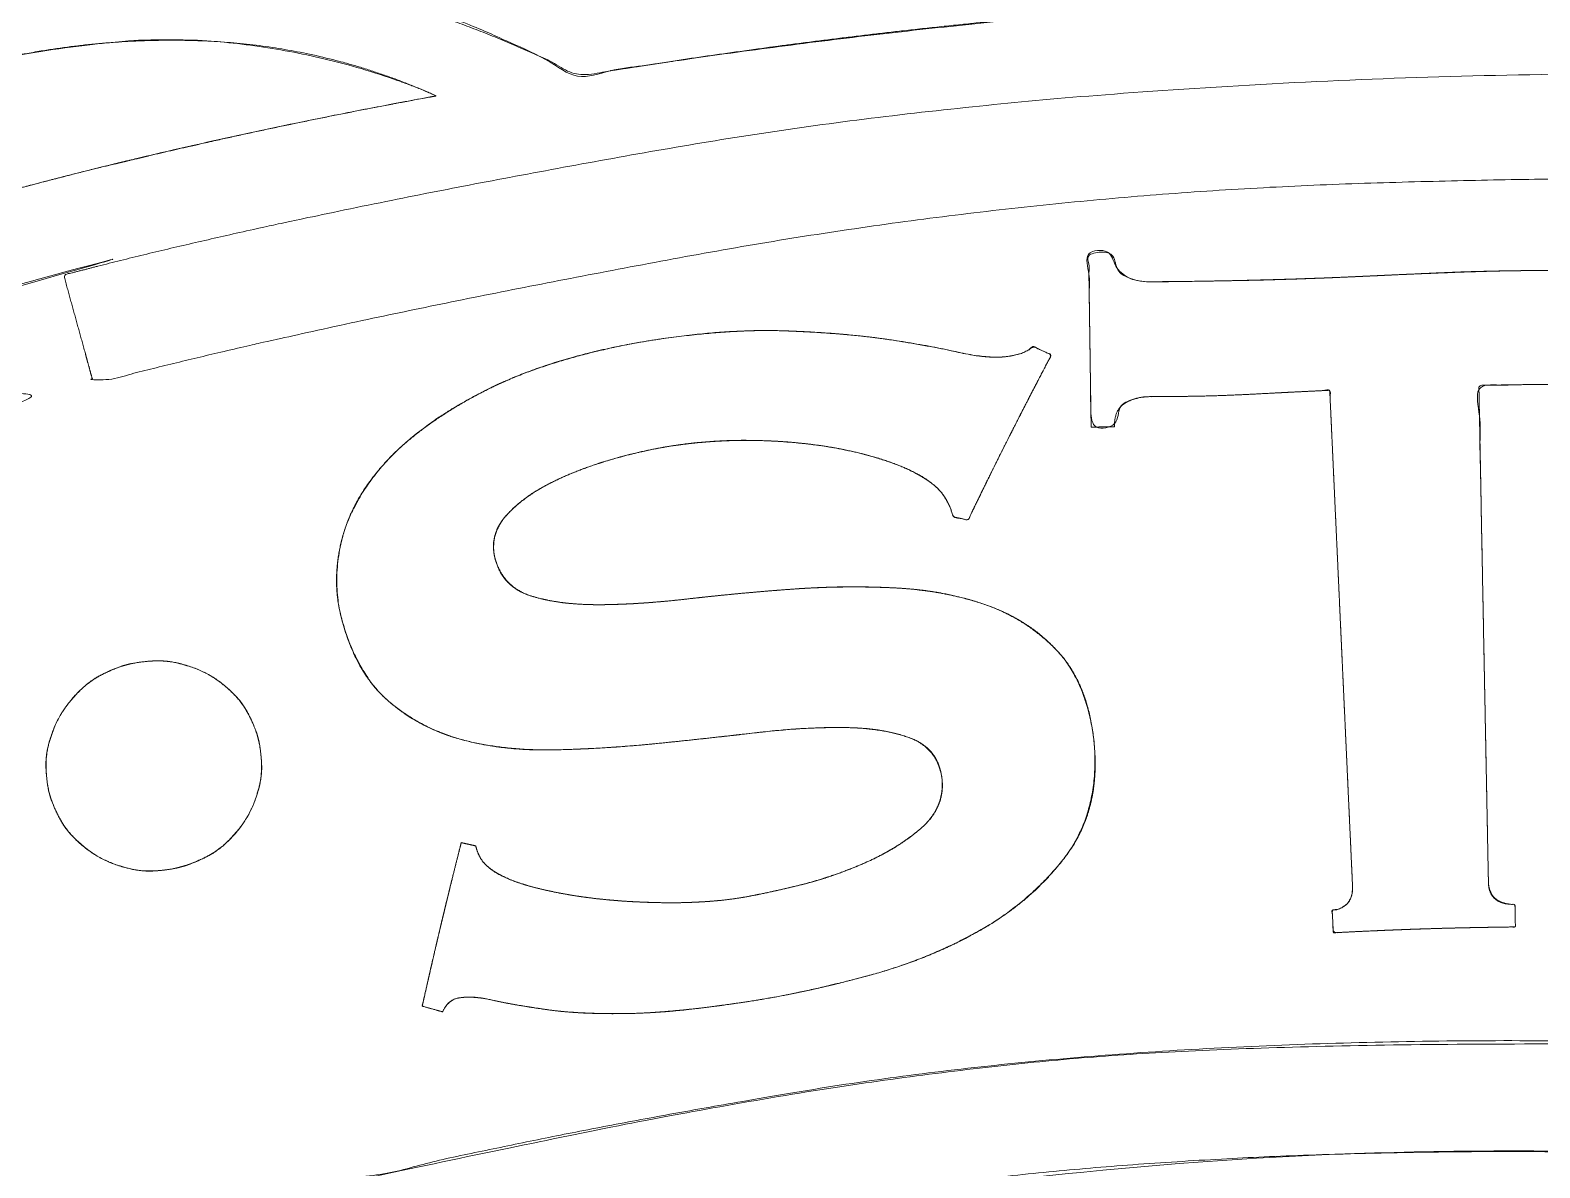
# Model space of a CAD drawing. Header units: millimetres. Extents: x -159872 to 386485, y -250577 to 158966.
# Drawn here: x 239517 to 240020, y -11940 to -11560 of the extents above; entities that cross this region are included whole.
import ezdxf

# ---------------------------------------------------------------- set-up
doc = ezdxf.new("R2010")
doc.units = ezdxf.units.MM
doc.layers.add('Layer 1', color=7, linetype='Continuous', lineweight=25)
doc.layers.add('LDS-elevation', color=7, linetype='Continuous', lineweight=9)

# ---------------------------------------------------------------- blocks, each defined once
blk = doc.blocks.new('Group-233')
at = {"layer": 'Layer 1', "color": 250, "linetype": 'Continuous', "lineweight": 5, "transparency": 33554687}
for points, knots in [([(178934.55, 24914.55), (178978.46, 24905.49), (179018.34, 24886.32), (179022.19, 24884.17), (179026.05, 24882.02), (179030.92, 24882.83), (179035.79, 24883.64), (179143.21, 24900.49), (179251.62, 24907.02), (179256.55, 24907.27), (179261.47, 24907.52), (179255.58, 24915.54), (179249.68, 24923.56), (179183.91, 24998.23), (179046.41, 25075.43), (178889.68, 25103.37), (178766.15, 25081.28), (178650.19, 25037.58), (178530.21, 24935.08), (178451.28, 24800.55), (178432.08, 24704.27), (178431, 24694.49), (178429.91, 24684.71), (178434.18, 24686.89), (178438.45, 24689.07), (178532.92, 24736.22), (178631.62, 24774.58), (178636.13, 24776.28), (178640.63, 24777.98), (178642.93, 24781.87), (178645.22, 24785.75), (178681.03, 24838.54), (178757.79, 24890.59), (178803.25, 24906.17), (178807.96, 24907.43), (178812.66, 24908.69), (178812.73, 24908.71), (178812.81, 24908.73), (178814.5, 24909.16), (178816.41, 24909.65), (178816.49, 24909.67), (178816.58, 24909.69), (178821.18, 24910.86), (178825.78, 24912.02), (178890.64, 24923.61), (178934.55, 24914.55)], [0, 0, 0, 0.036016, 0.036016, 0.039608, 0.039608, 0.043628, 0.043628, 0.132129, 0.132129, 0.136149, 0.136149, 0.144263, 0.144263, 0.22535, 0.306437, 0.387523, 0.46861, 0.549697, 0.630783, 0.71187, 0.71187, 0.72, 0.72, 0.72396, 0.72396, 0.811164, 0.811164, 0.815127, 0.815127, 0.818842, 0.818842, 0.871369, 0.923896, 0.923896, 0.929217, 0.929217, 0.9293, 0.9293, 0.931214, 0.931214, 0.9313, 0.9313, 0.935913, 0.935913, 1, 1, 1]), ([(178978.96, 24875.45), (178976.72, 24876.47), (178974.47, 24877.48), (178942.48, 24890.07), (178873.7, 24896.69), (178827.54, 24886.54), (178824.97, 24885.88), (178822.41, 24885.23), (178822.37, 24885.22), (178822.32, 24885.21), (178820.95, 24884.88), (178819.36, 24884.55), (178819.31, 24884.54), (178819.26, 24884.52), (178816.62, 24883.82), (178813.99, 24883.11), (178767.35, 24868.84), (178709.49, 24827.79), (178687.61, 24800.19), (178686.14, 24798.14), (178684.68, 24796.08), (178686.8, 24796.85), (178688.92, 24797.62), (178735.58, 24814.27), (178787.7, 24830.02), (178804.46, 24834.91), (178825.43, 24840.75), (178822.22, 24839.85), (178825.64, 24840.79), (178830.45, 24842.1), (178832.44, 24842.64), (178832.22, 24842.58), (178835.74, 24843.54), (178846.03, 24846.29), (178856.31, 24848.93), (178856.7, 24849.03), (178857.1, 24849.14), (178858.99, 24849.62), (178860.88, 24850.1), (178917.66, 24864.16), (178975.13, 24874.75), (178977.05, 24875.1), (178978.96, 24875.45)], [0, 0, 0, 0.002818, 0.002818, 0.042119, 0.081421, 0.081421, 0.08362, 0.08362, 0.083657, 0.083657, 0.084831, 0.084831, 0.084869, 0.084869, 0.086836, 0.086836, 0.122044, 0.157251, 0.157251, 0.159776, 0.159776, 0.162032, 0.162032, 0.211561, 0.26109, 0.310619, 0.360148, 0.409677, 0.459206, 0.508735, 0.558264, 0.607793, 0.657322, 0.706851, 0.706851, 0.708757, 0.708757, 0.717858, 0.717858, 0.990901, 0.990901, 1, 1, 1]), ([(177830.65, 24134.69), (177846.56, 24153.74), (177862.47, 24172.79), (178101.37, 24428.39), (178455.54, 24627.91), (178634.2, 24708.32), (178875.66, 24784.27), (178825.94, 24768.61), (178836.56, 24771.9), (178837.93, 24772.22), (178839.25, 24772.6), (178834.28, 24790.71), (178829.31, 24808.81), (178827.54, 24808.3), (178826.78, 24808.16), (178815.08, 24804.58), (178869.11, 24821.35), (178644.94, 24751.87), (178483.08, 24682.58), (178242.16, 24556.02), (178028.97, 24390.05), (177901.38, 24272.4), (177751.1, 24098.65), (177787.34, 24140.52), (177779.52, 24131.4), (177778.79, 24130.39), (177777.89, 24129.3), (177845.47, 24074.64), (177913.04, 24019.98), (177923.37, 24035.65), (177933.69, 24051.32), (177882.17, 24093.01), (177830.65, 24134.69)], [0, 0, 0, 0.000353, 0.000353, 0.005335, 0.010318, 0.0153, 0.020282, 0.025264, 0.030246, 0.035228, 0.035228, 0.10317, 0.10317, 0.109819, 0.116467, 0.123116, 0.129765, 0.136414, 0.143062, 0.149711, 0.15636, 0.163009, 0.169657, 0.176306, 0.182955, 0.189603, 0.189603, 0.599233, 0.599233, 0.687675, 0.687675, 1, 1, 1]), ([(179329.83, 24613.1), (179329.83, 24612.87), (179329.83, 24612.64), (179330.47, 24606.06), (179338.13, 24605.74), (179338.4, 24605.74), (179338.67, 24605.74), (179338.68, 24605.6), (179338.68, 24605.46), (179338.74, 24602.09), (179338.81, 24598.53), (179338.81, 24598.38), (179338.81, 24598.24), (179337.67, 24598.23), (179336.53, 24598.21), (179325.91, 24598.05), (179311.79, 24597.72), (179295.15, 24597.13), (179280.39, 24596.41), (179279.25, 24596.35), (179278.12, 24596.29), (179278.11, 24596.43), (179278.1, 24596.58), (179277.92, 24599.96), (179277.74, 24603.52), (179277.74, 24603.66), (179277.73, 24603.8), (179277.82, 24603.8), (179277.9, 24603.81), (179280.43, 24604.02), (179282.46, 24605.74), (179282.53, 24605.8), (179282.6, 24605.87), (179282.66, 24605.93), (179282.72, 24605.99), (179284.53, 24607.98), (179284.53, 24611.39), (179284.52, 24611.51), (179284.52, 24611.62), (179284.38, 24614.73), (179284.24, 24617.83), (179283.48, 24634.39), (179282.72, 24650.95), (179282, 24666.56), (179280.28, 24703.88), (179279.42, 24722.74), (179278.31, 24746.89), (179277.2, 24771.03), (179277.06, 24774.14), (179276.91, 24777.24), (179275.57, 24777.18), (179274.22, 24777.12), (179267.01, 24776.78), (179255.5, 24776.17), (179243.83, 24775.59), (179230.94, 24775.22), (179219.03, 24775.13), (179217.68, 24775.13), (179216.34, 24775.12), (179216.21, 24775.12), (179216.09, 24775.12), (179212.42, 24774.99), (179208.96, 24773.14), (179208.85, 24773.08), (179208.73, 24773.01), (179208.62, 24772.95), (179208.5, 24772.88), (179205.27, 24770.68), (179205.13, 24765.44), (179205.13, 24765.26), (179205.13, 24765.08), (179204.99, 24765.08), (179204.84, 24765.08), (179201.3, 24765.02), (179197.64, 24764.98), (179197.49, 24764.98), (179197.34, 24764.98), (179197.33, 24766.07), (179197.31, 24767.16), (179197.1, 24781.21), (179196.88, 24797.3), (179196.69, 24810.86), (179196.54, 24821.09), (179196.53, 24822.18), (179196.51, 24823.28), (179196.66, 24823.28), (179196.81, 24823.28), (179200.42, 24823.33), (179204.23, 24823.37), (179204.38, 24823.37), (179204.53, 24823.37), (179204.53, 24823.19), (179204.53, 24823.01), (179204.82, 24817.78), (179211.71, 24813.59), (179215.95, 24813.46), (179216.07, 24813.46), (179216.19, 24813.46), (179219.89, 24813.47), (179223.59, 24813.49), (179243.55, 24813.73), (179276.03, 24814.69), (179301.9, 24815.92), (179327.55, 24817.05), (179360.43, 24817.33), (179380.5, 24817.11), (179384.22, 24817.04), (179387.94, 24816.97), (179388.07, 24816.97), (179388.19, 24816.97), (179391.91, 24817.01), (179395.56, 24818.75), (179395.68, 24818.82), (179395.81, 24818.88), (179395.93, 24818.94), (179396.05, 24819), (179399.42, 24821.09), (179399.79, 24826.35), (179399.8, 24826.53), (179399.8, 24826.71), (179399.95, 24826.71), (179400.1, 24826.7), (179403.8, 24826.58), (179407.55, 24826.46), (179407.7, 24826.45), (179407.85, 24826.45), (179407.82, 24825.35), (179407.79, 24824.26), (179407.38, 24810.21), (179406.93, 24794.14), (179406.54, 24780.6), (179406.24, 24770.38), (179406.21, 24769.29), (179406.17, 24768.19), (179406.03, 24768.2), (179405.88, 24768.2), (179402.32, 24768.31), (179398.63, 24768.42), (179398.48, 24768.42), (179398.34, 24768.43), (179398.34, 24768.61), (179398.34, 24768.79), (179398.22, 24774.01), (179395.02, 24776.26), (179394.91, 24776.33), (179394.8, 24776.4), (179394.68, 24776.47), (179394.57, 24776.53), (179391.11, 24778.43), (179387.42, 24778.61), (179387.3, 24778.61), (179387.17, 24778.61), (179385.82, 24778.64), (179384.47, 24778.67), (179377.23, 24778.82), (179365.73, 24779.06), (179354.11, 24779.22), (179341.27, 24779.15), (179329.34, 24778.94), (179327.99, 24778.91), (179326.64, 24778.89), (179326.7, 24775.78), (179326.76, 24772.67), (179327.07, 24756.09), (179327.68, 24723.87), (179328.39, 24686.91), (179329.13, 24648.38), (179329.7, 24619.32), (179329.76, 24616.21), (179329.83, 24613.1)], [0, 0, 0, 0.001514, 0.001514, 0.04416, 0.04416, 0.045672, 0.045672, 0.046451, 0.046451, 0.065199, 0.065199, 0.065941, 0.065941, 0.07193, 0.07193, 0.127741, 0.183552, 0.239362, 0.239362, 0.243659, 0.243659, 0.244192, 0.244192, 0.256978, 0.256978, 0.257485, 0.257485, 0.257794, 0.257794, 0.266887, 0.266887, 0.267198, 0.267198, 0.267505, 0.267505, 0.276668, 0.276668, 0.276983, 0.276983, 0.285334, 0.285334, 0.329865, 0.329865, 0.37186, 0.414757, 0.414757, 0.469689, 0.469689, 0.476753, 0.476753, 0.479819, 0.479819, 0.496226, 0.512634, 0.529042, 0.545449, 0.545449, 0.547304, 0.547304, 0.547474, 0.547474, 0.552536, 0.552536, 0.552707, 0.552707, 0.552879, 0.552879, 0.557923, 0.557923, 0.558098, 0.558098, 0.55824, 0.55824, 0.561646, 0.561646, 0.561782, 0.561782, 0.562797, 0.562797, 0.57585, 0.588902, 0.601955, 0.601955, 0.60335, 0.60335, 0.603541, 0.603541, 0.608139, 0.608139, 0.608321, 0.608321, 0.608541, 0.608541, 0.614859, 0.621177, 0.621177, 0.621362, 0.621362, 0.626871, 0.626871, 0.656605, 0.686339, 0.716073, 0.745807, 0.775541, 0.775541, 0.781053, 0.781053, 0.781237, 0.781237, 0.786751, 0.786751, 0.786937, 0.786937, 0.787122, 0.787122, 0.792528, 0.792528, 0.792716, 0.792716, 0.79287, 0.79287, 0.79666, 0.79666, 0.796812, 0.796812, 0.797917, 0.797917, 0.81211, 0.826304, 0.840498, 0.840498, 0.842016, 0.842016, 0.84222, 0.84222, 0.847153, 0.847153, 0.847348, 0.847348, 0.847591, 0.847591, 0.854548, 0.854548, 0.854784, 0.854784, 0.855021, 0.855021, 0.862033, 0.862033, 0.862269, 0.862269, 0.86484, 0.86484, 0.878579, 0.892319, 0.906058, 0.919798, 0.919798, 0.921353, 0.921353, 0.924936, 0.924936, 0.944037, 0.96205, 0.980062, 0.998074, 0.998074, 1, 1, 1]), ([(178987.31, 24626.35), (178987.4, 24626.33), (178987.49, 24626.31), (178989.73, 24625.81), (178991.98, 24625.31), (178992.07, 24625.29), (178992.16, 24625.27), (178992.19, 24625.16), (178992.21, 24625.04), (178993.04, 24621.66), (178995.18, 24619.26), (178995.25, 24619.18), (178995.33, 24619.1), (178995.45, 24618.97), (178995.58, 24618.84), (178999.79, 24614.98), (179008.8, 24612.22), (179009.11, 24612.13), (179009.42, 24612.04), (179009.73, 24611.95), (179010.04, 24611.86), (179019.53, 24609.28), (179030.94, 24607.84), (179031.32, 24607.79), (179031.71, 24607.75), (179032.09, 24607.7), (179032.48, 24607.66), (179044.08, 24606.4), (179056.32, 24606.3), (179056.73, 24606.29), (179057.14, 24606.29), (179057.55, 24606.29), (179057.96, 24606.29), (179070.05, 24606.4), (179079.69, 24607.84), (179080.01, 24607.89), (179080.32, 24607.94), (179080.56, 24607.98), (179080.79, 24608.01), (179088, 24609.26), (179098.72, 24611.82), (179099.08, 24611.91), (179099.45, 24612), (179099.81, 24612.09), (179100.18, 24612.17), (179111.14, 24614.95), (179121.51, 24619.43), (179121.85, 24619.58), (179122.2, 24619.73), (179122.54, 24619.89), (179122.89, 24620.04), (179133.06, 24624.7), (179140.48, 24631.01), (179140.72, 24631.23), (179140.97, 24631.44), (179141.21, 24631.66), (179141.45, 24631.87), (179148.21, 24638.45), (179147.67, 24647.2), (179147.63, 24647.5), (179147.6, 24647.8), (179147.56, 24648.1), (179147.52, 24648.39), (179146.02, 24656.98), (179138.49, 24660.64), (179138.22, 24660.75), (179137.96, 24660.86), (179137.69, 24660.97), (179137.43, 24661.08), (179129.19, 24664.25), (179117.05, 24664.71), (179116.63, 24664.71), (179116.22, 24664.72), (179115.81, 24664.73), (179115.4, 24664.74), (179102.82, 24664.91), (179087.42, 24663.23), (179086.9, 24663.17), (179086.38, 24663.1), (179085.86, 24663.04), (179085.34, 24662.98), (179069.72, 24661.17), (179053.46, 24659.51), (179052.91, 24659.46), (179052.37, 24659.4), (179051.82, 24659.35), (179051.28, 24659.29), (179035, 24657.71), (179019.05, 24657.32), (179018.52, 24657.31), (179017.99, 24657.3), (179017.45, 24657.29), (179016.92, 24657.28), (179001.14, 24657.19), (178987.58, 24660.68), (178987.13, 24660.8), (178986.68, 24660.93), (178986.24, 24661.05), (178985.79, 24661.18), (178972.6, 24665.25), (178962.47, 24674.09), (178962.14, 24674.4), (178961.81, 24674.7), (178961.48, 24675.01), (178961.15, 24675.32), (178951.59, 24685), (178947.19, 24701.96), (178946.97, 24702.94), (178946.75, 24703.91), (178944.44, 24715.8), (178947.81, 24728.62), (178947.93, 24729.05), (178948.06, 24729.48), (178948.18, 24729.9), (178948.31, 24730.33), (178952.57, 24743.12), (178963.6, 24754.87), (178963.99, 24755.25), (178964.37, 24755.64), (178964.75, 24756.03), (178965.14, 24756.42), (178977.18, 24767.97), (178996.39, 24777.71), (178997.04, 24778.03), (178997.7, 24778.34), (178998.36, 24778.66), (178999.02, 24778.98), (179019.35, 24788.3), (179047.14, 24793.32), (179048.08, 24793.47), (179049.03, 24793.63), (179049.83, 24793.76), (179050.64, 24793.89), (179074.45, 24797.51), (179093.07, 24797.15), (179093.68, 24797.13), (179094.29, 24797.11), (179094.9, 24797.09), (179095.51, 24797.07), (179113.51, 24796.37), (179127.26, 24794.55), (179127.7, 24794.49), (179128.15, 24794.42), (179128.6, 24794.36), (179129.05, 24794.29), (179143.97, 24791.99), (179161.95, 24787.96), (179168.08, 24788.38), (179168.27, 24788.4), (179168.47, 24788.42), (179168.68, 24788.44), (179168.9, 24788.46), (179175.04, 24789.23), (179177.79, 24791.7), (179177.87, 24791.78), (179177.96, 24791.87), (179178.07, 24791.82), (179178.19, 24791.77), (179180.97, 24790.51), (179183.88, 24789.19), (179183.99, 24789.14), (179184.11, 24789.09), (179183.57, 24788.05), (179183.03, 24787.02), (179178.01, 24777.41), (179171.44, 24764.61), (179163.84, 24749.48), (179157.3, 24736.01), (179156.8, 24734.97), (179156.29, 24733.93), (179156.2, 24733.95), (179156.11, 24733.97), (179153.89, 24734.48), (179151.57, 24734.99), (179151.47, 24735.01), (179151.38, 24735.03), (179151.33, 24735.21), (179151.28, 24735.39), (179149.69, 24740.62), (179146.74, 24743.92), (179146.64, 24744.03), (179146.54, 24744.13), (179146.41, 24744.27), (179146.27, 24744.42), (179141.88, 24748.62), (179133.36, 24752.14), (179133.07, 24752.25), (179132.77, 24752.37), (179132.48, 24752.48), (179132.18, 24752.6), (179123.17, 24755.95), (179111.71, 24758.07), (179111.32, 24758.13), (179110.93, 24758.2), (179110.54, 24758.27), (179110.15, 24758.33), (179098.39, 24760.22), (179085.2, 24760.53), (179084.76, 24760.53), (179084.32, 24760.54), (179083.87, 24760.55), (179083.43, 24760.55), (179070.1, 24760.61), (179057.05, 24758.62), (179056.61, 24758.55), (179056.18, 24758.48), (179055.85, 24758.43), (179055.53, 24758.37), (179045.66, 24756.66), (179035.41, 24753.58), (179035.07, 24753.47), (179034.73, 24753.36), (179034.39, 24753.26), (179034.05, 24753.15), (179023.94, 24749.89), (179015.87, 24745.69), (179015.34, 24745.41), (179014.81, 24745.12), (179007.09, 24740.77), (179002.23, 24735.37), (179002.08, 24735.19), (179001.92, 24735.01), (179001.77, 24734.82), (179001.61, 24734.64), (178997.34, 24729.1), (178998.27, 24722.65), (178998.31, 24722.44), (178998.35, 24722.22), (178998.41, 24721.91), (178998.47, 24721.61), (179000.71, 24712.81), (179008.79, 24709.29), (179009.08, 24709.18), (179009.36, 24709.08), (179009.64, 24708.98), (179009.93, 24708.87), (179018.71, 24705.98), (179031.27, 24705.73), (179031.7, 24705.73), (179032.13, 24705.73), (179032.56, 24705.73), (179032.98, 24705.72), (179045.97, 24705.79), (179061.8, 24707.53), (179062.33, 24707.6), (179062.87, 24707.66), (179063.4, 24707.72), (179063.93, 24707.78), (179079.98, 24709.59), (179096.69, 24710.84), (179097.25, 24710.88), (179097.8, 24710.92), (179098.36, 24710.96), (179098.92, 24711), (179115.65, 24712.12), (179131.99, 24711.32), (179132.54, 24711.29), (179133.08, 24711.26), (179133.62, 24711.23), (179134.17, 24711.2), (179150.25, 24710.02), (179163.58, 24705.2), (179164.02, 24705.03), (179164.46, 24704.86), (179164.89, 24704.69), (179165.33, 24704.52), (179178.14, 24699.12), (179187.02, 24689.24), (179187.31, 24688.9), (179187.59, 24688.56), (179187.88, 24688.22), (179188.16, 24687.89), (179196.28, 24677.26), (179198.29, 24660.21), (179198.35, 24659.63), (179198.4, 24659.05), (179198.46, 24658.37), (179198.52, 24657.7), (179199.58, 24637.89), (179190.14, 24623.57), (179189.8, 24623.1), (179189.46, 24622.64), (179189.13, 24622.17), (179188.79, 24621.71), (179178.24, 24608.07), (179162.69, 24598.47), (179162.16, 24598.16), (179161.63, 24597.85), (179161.1, 24597.54), (179160.57, 24597.23), (179144.45, 24588.19), (179125.76, 24582.73), (179125.13, 24582.56), (179124.5, 24582.38), (179123.87, 24582.21), (179123.24, 24582.04), (179104.51, 24576.99), (179087.89, 24574.13), (179087.34, 24574.04), (179086.79, 24573.95), (179086.02, 24573.83), (179085.26, 24573.7), (179062.7, 24570.14), (179046.34, 24569.44), (179045.28, 24569.41), (179044.22, 24569.38), (179028.6, 24569.06), (179017.3, 24570.45), (179016.56, 24570.55), (179015.83, 24570.66), (179005.1, 24572.17), (178998.16, 24573.71), (178997.94, 24573.77), (178997.72, 24573.82), (178997.5, 24573.87), (178997.28, 24573.92), (178990.77, 24575.32), (178986.18, 24574.49), (178986.03, 24574.46), (178985.89, 24574.42), (178985.79, 24574.4), (178985.7, 24574.38), (178982.97, 24573.57), (178981.19, 24570.15), (178981.13, 24570.03), (178981.07, 24569.91), (178980.95, 24569.95), (178980.82, 24569.98), (178977.72, 24570.85), (178974.55, 24571.72), (178974.43, 24571.76), (178974.3, 24571.79), (178974.53, 24572.81), (178974.76, 24573.84), (178977.72, 24586.99), (178981.28, 24602.05), (178984.39, 24614.73), (178986.79, 24624.3), (178987.05, 24625.32), (178987.31, 24626.35)], [0, 0, 0, 0.000252, 0.000252, 0.0064, 0.0064, 0.006649, 0.006649, 0.006961, 0.006961, 0.016234, 0.016234, 0.016543, 0.016543, 0.017073, 0.017073, 0.033529, 0.033529, 0.034095, 0.034095, 0.034661, 0.034661, 0.051832, 0.051832, 0.05241, 0.05241, 0.05299, 0.05299, 0.070415, 0.070415, 0.070999, 0.070999, 0.071581, 0.071581, 0.088783, 0.088783, 0.089348, 0.089348, 0.089763, 0.089763, 0.102682, 0.102682, 0.103123, 0.103123, 0.103565, 0.103565, 0.116819, 0.116819, 0.117262, 0.117262, 0.117705, 0.117705, 0.13083, 0.13083, 0.131265, 0.131265, 0.1317, 0.1317, 0.144401, 0.144401, 0.144835, 0.144835, 0.145269, 0.145269, 0.157895, 0.157895, 0.158328, 0.158328, 0.158761, 0.158761, 0.172063, 0.172063, 0.172516, 0.172516, 0.172967, 0.172967, 0.186733, 0.186733, 0.187198, 0.187198, 0.187663, 0.187663, 0.201636, 0.201636, 0.202104, 0.202104, 0.202571, 0.202571, 0.216552, 0.216552, 0.217017, 0.217017, 0.217483, 0.217483, 0.231311, 0.231311, 0.23177, 0.23177, 0.232228, 0.232228, 0.245862, 0.245862, 0.24632, 0.24632, 0.246776, 0.246776, 0.260577, 0.260577, 0.261366, 0.261366, 0.2709, 0.2709, 0.271222, 0.271222, 0.271543, 0.271543, 0.281242, 0.281242, 0.28157, 0.28157, 0.281899, 0.281899, 0.291948, 0.291948, 0.292289, 0.292289, 0.29263, 0.29263, 0.303068, 0.303068, 0.303421, 0.303421, 0.303723, 0.303723, 0.312625, 0.312625, 0.312916, 0.312916, 0.313207, 0.313207, 0.321824, 0.321824, 0.322104, 0.322104, 0.322387, 0.322387, 0.331771, 0.341155, 0.341155, 0.341458, 0.341458, 0.341786, 0.341786, 0.351256, 0.351256, 0.351565, 0.351565, 0.35189, 0.35189, 0.359732, 0.359732, 0.360042, 0.360042, 0.362901, 0.362901, 0.389545, 0.416188, 0.442832, 0.442832, 0.444882, 0.444882, 0.445052, 0.445052, 0.449103, 0.449103, 0.449264, 0.449264, 0.44958, 0.44958, 0.458898, 0.458898, 0.459205, 0.459205, 0.459618, 0.459618, 0.472411, 0.472411, 0.472849, 0.472849, 0.473288, 0.473288, 0.48663, 0.48663, 0.487081, 0.487081, 0.487532, 0.487532, 0.501162, 0.501162, 0.50162, 0.50162, 0.502078, 0.502078, 0.51585, 0.51585, 0.516308, 0.516308, 0.516654, 0.516654, 0.527107, 0.527107, 0.527456, 0.527456, 0.527805, 0.527805, 0.538178, 0.538178, 0.538863, 0.538863, 0.548978, 0.548978, 0.549312, 0.549312, 0.549647, 0.549647, 0.559403, 0.559403, 0.559735, 0.559735, 0.560201, 0.560201, 0.573793, 0.573793, 0.574259, 0.574259, 0.574723, 0.574723, 0.588962, 0.588962, 0.589447, 0.589447, 0.589929, 0.589929, 0.604645, 0.604645, 0.605142, 0.605142, 0.605638, 0.605638, 0.620555, 0.620555, 0.621054, 0.621054, 0.621552, 0.621552, 0.636476, 0.636476, 0.636972, 0.636972, 0.637467, 0.637467, 0.652172, 0.652172, 0.652658, 0.652658, 0.653143, 0.653143, 0.66756, 0.66756, 0.668042, 0.668042, 0.668522, 0.668522, 0.683026, 0.683026, 0.68352, 0.68352, 0.684092, 0.684092, 0.700847, 0.700847, 0.701408, 0.701408, 0.70197, 0.70197, 0.718813, 0.718813, 0.719379, 0.719379, 0.719946, 0.719946, 0.736976, 0.736976, 0.737547, 0.737547, 0.738119, 0.738119, 0.755081, 0.755081, 0.755641, 0.755641, 0.756422, 0.756422, 0.779395, 0.779395, 0.780885, 0.780885, 0.802813, 0.802813, 0.804237, 0.804237, 0.825104, 0.825104, 0.825773, 0.825773, 0.826438, 0.826438, 0.845977, 0.845977, 0.846611, 0.846611, 0.84701, 0.84701, 0.858924, 0.858924, 0.859334, 0.859334, 0.859738, 0.859738, 0.869679, 0.869679, 0.870077, 0.870077, 0.873249, 0.873249, 0.914046, 0.954842, 0.995638, 0.995638, 1, 1, 1]), ([(178919.5, 24661.48), (178919.33, 24662.11), (178919.16, 24662.75), (178916.05, 24671.34), (178907.22, 24680.11), (178898.52, 24684.89), (178886.16, 24687.77), (178876.96, 24686.01), (178876.31, 24685.84), (178875.66, 24685.66), (178875.01, 24685.49), (178874.36, 24685.32), (178865.58, 24682.22), (178856.41, 24673.51), (178851.31, 24664.95), (178848.06, 24652.84), (178849.68, 24643.88), (178849.85, 24643.24), (178850.02, 24642.61), (178850.19, 24641.97), (178850.36, 24641.33), (178853.49, 24632.73), (178862.34, 24623.87), (178871.05, 24619.03), (178883.39, 24616.09), (178892.54, 24617.89), (178893.19, 24618.08), (178893.84, 24618.26), (178894.51, 24618.43), (178895.17, 24618.61), (178904.15, 24621.74), (178913.35, 24630.5), (178918.4, 24639.08), (178921.53, 24651.22), (178919.85, 24660.2), (178919.67, 24660.84), (178919.5, 24661.48)], [0, 0, 0, 0.004332, 0.004332, 0.064444, 0.124556, 0.184668, 0.244781, 0.244781, 0.24912, 0.24912, 0.253418, 0.253418, 0.313199, 0.372981, 0.432763, 0.492545, 0.492545, 0.496858, 0.496858, 0.501183, 0.501183, 0.561308, 0.621434, 0.681559, 0.741685, 0.741685, 0.746027, 0.746027, 0.750452, 0.750452, 0.811734, 0.873015, 0.934296, 0.995578, 0.995578, 1, 1, 1]), ([(179943.03, 24451.94), (179923.18, 24459.09), (179903.33, 24466.24), (179620.29, 24555.06), (179280.34, 24561.29), (179116.82, 24548.46), (178908.17, 24504.21), (178951.04, 24513.28), (178941.59, 24511.21), (178939.91, 24510.72), (178938.6, 24510.4), (178943.55, 24492.36), (178948.51, 24474.31), (178950.11, 24474.7), (178951.32, 24475.07), (178960.77, 24477.13), (178917.48, 24468.02), (179128.09, 24512.47), (179292.92, 24524.66), (179463.63, 24520.8), (179632.76, 24498.96), (179793.4, 24463.32), (179994.04, 24394.13), (179952.81, 24408.33), (179961.86, 24405.15), (179963.42, 24404.5), (179964.66, 24404.04), (179994.9, 24482.94), (180025.13, 24561.85), (180008.27, 24570.05), (179991.4, 24578.24), (179967.21, 24515.09), (179943.03, 24451.94)], [0, 0, 0, 0.000366, 0.000366, 0.00551, 0.010654, 0.015797, 0.020941, 0.026085, 0.031229, 0.036373, 0.036373, 0.107814, 0.107814, 0.114094, 0.120375, 0.126655, 0.132935, 0.139215, 0.145496, 0.151776, 0.158056, 0.164337, 0.170617, 0.176897, 0.183177, 0.189458, 0.189458, 0.59029, 0.59029, 0.679234, 0.679234, 1, 1, 1])]:
    blk.add_open_spline(points, degree=2, knots=knots, dxfattribs=at)
at = {"layer": 'Layer 1', "linetype": 'Continuous', "lineweight": 5}
for points, knots in [([(178429.91, 24684.71), (178481.14, 24710.89), (178586.61, 24757.55), (178640.63, 24777.98), (178647.52, 24789.63), (178671.44, 24822.58), (178711.31, 24860.05), (178758.4, 24889.65), (178798.55, 24904.91), (178812.66, 24908.69), (178813.54, 24908.93), (178815.56, 24909.41), (178816.58, 24909.69), (178830.37, 24913.18), (178871.79, 24919.39), (178926.06, 24916.97), (178978.08, 24904.62), (179014.48, 24888.47), (179026.05, 24882.02), (179084.51, 24891.75), (179202.35, 24904.54), (179261.47, 24907.52), (179240.84, 24935.6), (179167.39, 25009.03), (179045.95, 25073.98), (178909.53, 25101.06), (178802.4, 25089.31), (178731.54, 25069.85), (178634.34, 25025.86), (178531.51, 24934.32), (178460.12, 24818.21), (178433.7, 24718.95), (178429.91, 24684.71)], [0, 0, 0, 0.090042, 0.180085, 0.180085, 0.201185, 0.222286, 0.243386, 0.264487, 0.285587, 0.285587, 0.286904, 0.288222, 0.288222, 0.305878, 0.323535, 0.341192, 0.358849, 0.376506, 0.376506, 0.455555, 0.534605, 0.534605, 0.581144, 0.627684, 0.674223, 0.720763, 0.767302, 0.813842, 0.860381, 0.906921, 0.95346, 1, 1, 1]), ([(178978.96, 24875.45), (178943.04, 24891.74), (178863.42, 24895.68), (178822.41, 24885.23), (178821.72, 24885.04), (178820.08, 24884.72), (178819.26, 24884.52), (178777.15, 24873.19), (178708.14, 24828.97), (178684.68, 24796.08), (178718.63, 24808.36), (178787.51, 24830.33), (178822.41, 24839.91), (178827.55, 24841.31), (178832.69, 24842.71), (178838.62, 24844.34), (178850.77, 24847.5), (178857.1, 24849.14), (178887.34, 24856.8), (178948.3, 24869.9), (178978.96, 24875.45)], [0, 0, 0, 0.143518, 0.287037, 0.287037, 0.289461, 0.291885, 0.291885, 0.416712, 0.541539, 0.541539, 0.6531, 0.76466, 0.76466, 0.781082, 0.781082, 0.800037, 0.818991, 0.818991, 0.909496, 1, 1, 1]), ([(179329.83, 24613.1), (179329.89, 24609.35), (179334.33, 24605.69), (179338.67, 24605.74), (179338.71, 24603.5), (179338.78, 24600.5), (179338.81, 24598.24), (179334.25, 24598.18), (179322.19, 24597.97), (179308.43, 24597.61), (179294.69, 24597.09), (179282.66, 24596.52), (179278.12, 24596.29), (179278.01, 24598.55), (179277.83, 24601.54), (179277.73, 24603.8), (179279.11, 24603.87), (179281.52, 24604.88), (179282.6, 24605.87), (179283.62, 24606.87), (179284.59, 24609.75), (179284.52, 24611.62), (179283.86, 24626.05), (179283.2, 24640.48), (179282.44, 24656.92), (179281.58, 24675.68), (179280.72, 24694.43), (179279.86, 24713.19), (179279.05, 24730.79), (179278.24, 24748.38), (179277.58, 24762.81), (179276.91, 24777.24), (179271.52, 24777), (179258.74, 24776.36), (179246.61, 24775.71), (179234.48, 24775.29), (179221.72, 24775.14), (179216.34, 24775.12), (179214.36, 24775.11), (179210.57, 24774.07), (179208.73, 24773.01), (179206.89, 24771.96), (179205.09, 24767.99), (179205.13, 24765.08), (179202.77, 24765.05), (179199.68, 24765), (179197.34, 24764.98), (179197.28, 24769.35), (179197.11, 24780.92), (179196.92, 24794.12), (179196.74, 24807.32), (179196.57, 24818.9), (179196.51, 24823.28), (179198.91, 24823.32), (179202.12, 24823.34), (179204.53, 24823.37), (179204.54, 24820.45), (179206.55, 24816.55), (179210.31, 24814.49), (179214.21, 24813.47), (179216.19, 24813.46), (179230.99, 24813.52), (179266.72, 24814.28), (179301.89, 24815.95), (179337.15, 24817.28), (179373.07, 24817.26), (179387.94, 24816.97), (179389.93, 24816.93), (179393.86, 24817.88), (179395.81, 24818.88), (179397.73, 24819.87), (179399.71, 24823.78), (179399.8, 24826.71), (179402.21, 24826.64), (179405.44, 24826.53), (179407.85, 24826.45), (179407.72, 24822.07), (179407.39, 24810.51), (179407.02, 24797.32), (179406.64, 24784.14), (179406.3, 24772.57), (179406.17, 24768.19), (179403.82, 24768.26), (179400.67, 24768.37), (179398.34, 24768.43), (179398.4, 24771.33), (179396.61, 24775.3), (179394.8, 24776.4), (179392.95, 24777.47), (179389.16, 24778.59), (179387.17, 24778.61), (179381.76, 24778.72), (179368.96, 24779), (179356.88, 24779.2), (179344.81, 24779.19), (179332.04, 24778.99), (179326.64, 24778.89), (179326.92, 24764.44), (179327.5, 24733.52), (179328.21, 24695.97), (179328.94, 24658.43), (179329.58, 24625.53), (179329.83, 24613.1)], [0, 0, 0, 0.015594, 0.031189, 0.031189, 0.039227, 0.047265, 0.047265, 0.063489, 0.079713, 0.095937, 0.112161, 0.128385, 0.128385, 0.136437, 0.144489, 0.144489, 0.149383, 0.154278, 0.154278, 0.159116, 0.163955, 0.163955, 0.201257, 0.201257, 0.243754, 0.243754, 0.286251, 0.286251, 0.326124, 0.326124, 0.35882, 0.35882, 0.371036, 0.383252, 0.395467, 0.407683, 0.419899, 0.419899, 0.424382, 0.428864, 0.428864, 0.433341, 0.437818, 0.437818, 0.441455, 0.445092, 0.445092, 0.451909, 0.458725, 0.465542, 0.472359, 0.479175, 0.479175, 0.482907, 0.486638, 0.486638, 0.491154, 0.495669, 0.500185, 0.504701, 0.504701, 0.538435, 0.572169, 0.605903, 0.639636, 0.67337, 0.67337, 0.677873, 0.682375, 0.682375, 0.686848, 0.691321, 0.691321, 0.694997, 0.698673, 0.698673, 0.705334, 0.711995, 0.718656, 0.725316, 0.731977, 0.731977, 0.735562, 0.739147, 0.739147, 0.743607, 0.748067, 0.748067, 0.752547, 0.757028, 0.757028, 0.769257, 0.781486, 0.793715, 0.805944, 0.818173, 0.818173, 0.850894, 0.88817, 0.925447, 0.962723, 1, 1, 1]), ([(178987.31, 24626.35), (178988.77, 24626.03), (178990.7, 24625.59), (178992.16, 24625.27), (178992.55, 24623.43), (178994.14, 24620.34), (178995.33, 24619.1), (178997.38, 24617), (179004.43, 24613.47), (179009.42, 24612.04), (179014.4, 24610.6), (179025.56, 24608.48), (179031.71, 24607.75), (179037.87, 24607.02), (179050.59, 24606.32), (179057.14, 24606.29), (179063.69, 24606.31), (179075.27, 24607.12), (179080.32, 24607.94), (179084.04, 24608.55), (179093.6, 24610.58), (179099.45, 24612), (179105.32, 24613.4), (179116.68, 24617.29), (179122.2, 24619.73), (179127.74, 24622.17), (179137.1, 24628.01), (179140.97, 24631.44), (179144.82, 24634.88), (179148.18, 24643.04), (179147.6, 24647.8), (179147.03, 24652.56), (179142.2, 24659.1), (179137.96, 24660.86), (179133.72, 24662.63), (179122.84, 24664.6), (179116.22, 24664.72), (179109.63, 24664.87), (179094.69, 24664.08), (179086.38, 24663.1), (179078.07, 24662.13), (179061.07, 24660.28), (179052.37, 24659.4), (179043.67, 24658.51), (179026.48, 24657.47), (179017.99, 24657.3), (179009.48, 24657.11), (178993.84, 24658.93), (178986.68, 24660.93), (178979.53, 24662.94), (178967.1, 24669.79), (178961.81, 24674.7), (178956.53, 24679.6), (178949.06, 24693.79), (178946.93, 24703.13), (178945.49, 24709.42), (178946.04, 24722.61), (178948.06, 24729.48), (178950.08, 24736.33), (178958.22, 24749.43), (178964.37, 24755.64), (178970.52, 24761.85), (178987.19, 24773.24), (178997.7, 24778.34), (179008.23, 24783.45), (179033.95, 24791.14), (179049.03, 24793.63), (179061.93, 24795.74), (179084.55, 24797.43), (179094.29, 24797.11), (179104.04, 24796.8), (179121, 24795.42), (179128.15, 24794.42), (179135.35, 24793.39), (179147.41, 24791.23), (179157.25, 24788.94), (179165.31, 24788.1), (179168.47, 24788.42), (179171.88, 24788.77), (179176.62, 24790.49), (179177.96, 24791.87), (179179.81, 24791.06), (179182.26, 24789.9), (179184.11, 24789.09), (179181.95, 24784.96), (179176.27, 24774.04), (179169.89, 24761.56), (179163.66, 24749.06), (179158.3, 24738.08), (179156.29, 24733.93), (179154.81, 24734.26), (179152.86, 24734.72), (179151.38, 24735.03), (179150.59, 24737.9), (179148.16, 24742.45), (179146.54, 24744.13), (179144.36, 24746.39), (179137.48, 24750.53), (179132.77, 24752.37), (179128.06, 24754.2), (179117.14, 24757.12), (179110.93, 24758.2), (179104.71, 24759.26), (179091.41, 24760.44), (179084.32, 24760.54), (179077.22, 24760.66), (179063.11, 24759.61), (179056.18, 24758.48), (179050.95, 24757.62), (179040.2, 24755.06), (179034.73, 24753.36), (179029.27, 24751.66), (179019.57, 24747.69), (179015.34, 24745.41), (179011.11, 24743.13), (179004.41, 24737.92), (179001.92, 24735.01), (178999.42, 24732.09), (178997.67, 24725.69), (178998.35, 24722.22), (178999.32, 24717.33), (179004.83, 24710.76), (179009.36, 24709.08), (179013.89, 24707.42), (179025.29, 24705.78), (179032.13, 24705.73), (179038.95, 24705.69), (179054.32, 24706.67), (179062.87, 24707.66), (179071.4, 24708.64), (179088.87, 24710.27), (179097.8, 24710.92), (179106.73, 24711.59), (179124.38, 24711.76), (179133.08, 24711.26), (179141.76, 24710.78), (179157.46, 24707.56), (179164.46, 24704.86), (179171.44, 24702.16), (179183.01, 24693.99), (179187.59, 24688.56), (179192.17, 24683.16), (179197.54, 24668.37), (179198.4, 24659.05), (179199.39, 24648.26), (179194.88, 24630.08), (179189.46, 24622.64), (179184.04, 24615.2), (179170.1, 24602.82), (179161.63, 24597.85), (179153.13, 24592.89), (179134.57, 24585.16), (179124.5, 24582.38), (179114.41, 24579.61), (179095.59, 24575.39), (179086.79, 24573.95), (179074.52, 24571.98), (179053.77, 24569.64), (179045.28, 24569.41), (179036.79, 24569.17), (179022.43, 24569.74), (179016.56, 24570.55), (179010.7, 24571.37), (179001.27, 24572.99), (178997.72, 24573.82), (178994.19, 24574.65), (178988.25, 24574.95), (178985.89, 24574.42), (178984.4, 24574.1), (178981.99, 24571.83), (178981.07, 24569.91), (178979.06, 24570.48), (178976.33, 24571.23), (178974.3, 24571.79), (178975.22, 24575.88), (178977.67, 24586.71), (178980.57, 24599.07), (178983.57, 24611.42), (178986.28, 24622.25), (178987.31, 24626.35)], [0, 0, 0, 0.004124, 0.008248, 0.008248, 0.013431, 0.018614, 0.018614, 0.027499, 0.036384, 0.036384, 0.045264, 0.054144, 0.054144, 0.063042, 0.071939, 0.071939, 0.080819, 0.089699, 0.089699, 0.09623, 0.102762, 0.102762, 0.109318, 0.115873, 0.115873, 0.122447, 0.12902, 0.12902, 0.135582, 0.142145, 0.142145, 0.14871, 0.155276, 0.155276, 0.161838, 0.1684, 0.1684, 0.174935, 0.18147, 0.18147, 0.188003, 0.194535, 0.194535, 0.201066, 0.207597, 0.207597, 0.214135, 0.220673, 0.220673, 0.227215, 0.233756, 0.233756, 0.240287, 0.246818, 0.246818, 0.25122, 0.255622, 0.255622, 0.260016, 0.26441, 0.26441, 0.268805, 0.273201, 0.273201, 0.277602, 0.282004, 0.282004, 0.285768, 0.289532, 0.289532, 0.293303, 0.297074, 0.297074, 0.300872, 0.304671, 0.308469, 0.312267, 0.312267, 0.316369, 0.320471, 0.320471, 0.324784, 0.329098, 0.329098, 0.339052, 0.349007, 0.358962, 0.368916, 0.378871, 0.378871, 0.382158, 0.385444, 0.385444, 0.391896, 0.398347, 0.398347, 0.407018, 0.415689, 0.415689, 0.424375, 0.433062, 0.433062, 0.441758, 0.450454, 0.450454, 0.459156, 0.467859, 0.467859, 0.474433, 0.481007, 0.481007, 0.487581, 0.494155, 0.494155, 0.50075, 0.507345, 0.507345, 0.513967, 0.520588, 0.520588, 0.529916, 0.539245, 0.539245, 0.548554, 0.557862, 0.557862, 0.567141, 0.576421, 0.576421, 0.58568, 0.59494, 0.59494, 0.604191, 0.613442, 0.613442, 0.622668, 0.631893, 0.631893, 0.641093, 0.650292, 0.650292, 0.659453, 0.668614, 0.668614, 0.679212, 0.68981, 0.68981, 0.70041, 0.711011, 0.711011, 0.721634, 0.732257, 0.732257, 0.742894, 0.753531, 0.753531, 0.768356, 0.78318, 0.78318, 0.798024, 0.812868, 0.812868, 0.827704, 0.842539, 0.842539, 0.857297, 0.872055, 0.872055, 0.881363, 0.89067, 0.89067, 0.899809, 0.908947, 0.908947, 0.927157, 0.945368, 0.963579, 0.981789, 1, 1, 1]), ([(178919.5, 24661.48), (178918.56, 24664.98), (178913.73, 24674.32), (178903.2, 24683.06), (178890.03, 24687.34), (178879.25, 24686.63), (178875.66, 24685.66), (178872.1, 24684.72), (178862.5, 24679.93), (178853.3, 24669.55), (178848.59, 24656.62), (178849.09, 24646.1), (178850.02, 24642.61), (178850.97, 24639.11), (178855.82, 24629.73), (178866.36, 24620.89), (178879.53, 24616.54), (178890.27, 24617.26), (178893.84, 24618.26), (178897.49, 24619.22), (178907.26, 24624.05), (178916.45, 24634.47), (178921.04, 24647.43), (178920.45, 24657.98), (178919.5, 24661.48)], [0, 0, 0, 0.050069, 0.100139, 0.150208, 0.200277, 0.250346, 0.250346, 0.299926, 0.349506, 0.399086, 0.448665, 0.498245, 0.498245, 0.547948, 0.597651, 0.647354, 0.697058, 0.746761, 0.746761, 0.797409, 0.848056, 0.898704, 0.949352, 1, 1, 1]), ([(179943.03, 24451.94), (179883.48, 24473.4), (179700.81, 24525.76), (179450.11, 24561.18), (179196.52, 24559.32), (179007.36, 24527.82), (178944.92, 24512), (178941.76, 24511.2), (178938.6, 24510.4), (178943.55, 24492.36), (178948.51, 24474.31), (178951.54, 24475.08), (178954.58, 24475.85), (179017.62, 24491.81), (179208.47, 24523.19), (179463.86, 24523.39), (179715.84, 24484.86), (179899.05, 24429.08), (179958.7, 24406.32), (179961.68, 24405.18), (179964.66, 24404.04), (179994.9, 24482.94), (180025.13, 24561.85), (180008.27, 24570.05), (179991.4, 24578.24), (179967.21, 24515.09), (179943.03, 24451.94)], [0, 0, 0, 0.075806, 0.151611, 0.227417, 0.303222, 0.379028, 0.379028, 0.382866, 0.382866, 0.404889, 0.404889, 0.408573, 0.408573, 0.485119, 0.561666, 0.638212, 0.714758, 0.791304, 0.791304, 0.795134, 0.795134, 0.896445, 0.896445, 0.918926, 0.918926, 1, 1, 1])]:
    blk.add_open_spline(points, degree=2, knots=knots, dxfattribs=at)
at = {"layer": 'Layer 1', "color": 250, "linetype": 'Continuous', "lineweight": 5}
blk.add_open_spline([(178866.14, 24818.66), (178860.45, 24817.18), (178854.77, 24815.7), (178859.74, 24797.6), (178864.71, 24779.5), (178867.73, 24780.25), (178870.75, 24781), (178873.24, 24781.66), (178875.74, 24782.32), (178950.29, 24801.22), (179176.33, 24842.87), (179405.47, 24849.89), (179482.09, 24845.7), (179628.64, 24837.64), (179913.7, 24779.6), (180049.64, 24730.14), (180025.27, 24666.56), (180000.89, 24602.98), (180017.73, 24594.78), (180034.57, 24586.58), (180066.27, 24669.34), (180097.97, 24752.1), (180095, 24753.24), (180092.02, 24754.39), (180019.72, 24781.95), (179796.24, 24846.81), (179487.07, 24886.07), (179174.13, 24878.48), (178942.2, 24837.94), (178866.14, 24818.66)], degree=2, knots=[0, 0, 0, 0.005194, 0.005194, 0.0218, 0.0218, 0.02455, 0.02455, 0.026837, 0.026837, 0.094873, 0.162909, 0.230945, 0.230945, 0.361087, 0.491228, 0.491228, 0.552488, 0.552488, 0.56934, 0.56934, 0.649067, 0.649067, 0.651933, 0.651933, 0.721546, 0.79116, 0.860773, 0.930387, 1, 1, 1], dxfattribs=at)
blk = doc.blocks.new('Group-234')
at = {"layer": 'LDS-elevation', "color": 7, "transparency": 33554687}
blk.add_blockref('Group-233', (0, 0), dxfattribs=at)
blk = doc.blocks.new('Group-235')
at = {"layer": 'LDS-elevation', "color": 7, "transparency": 33554687}
blk.add_blockref('Group-234', (0, 0), dxfattribs=at)

msp = doc.modelspace()

# ---------------------------------------------------------------- block references
at = {"layer": 'LDS-elevation', "color": 7}
msp.add_blockref('Group-235', (60673.51323, -36457.51522), dxfattribs=at)

doc.saveas('drawing.dxf')
